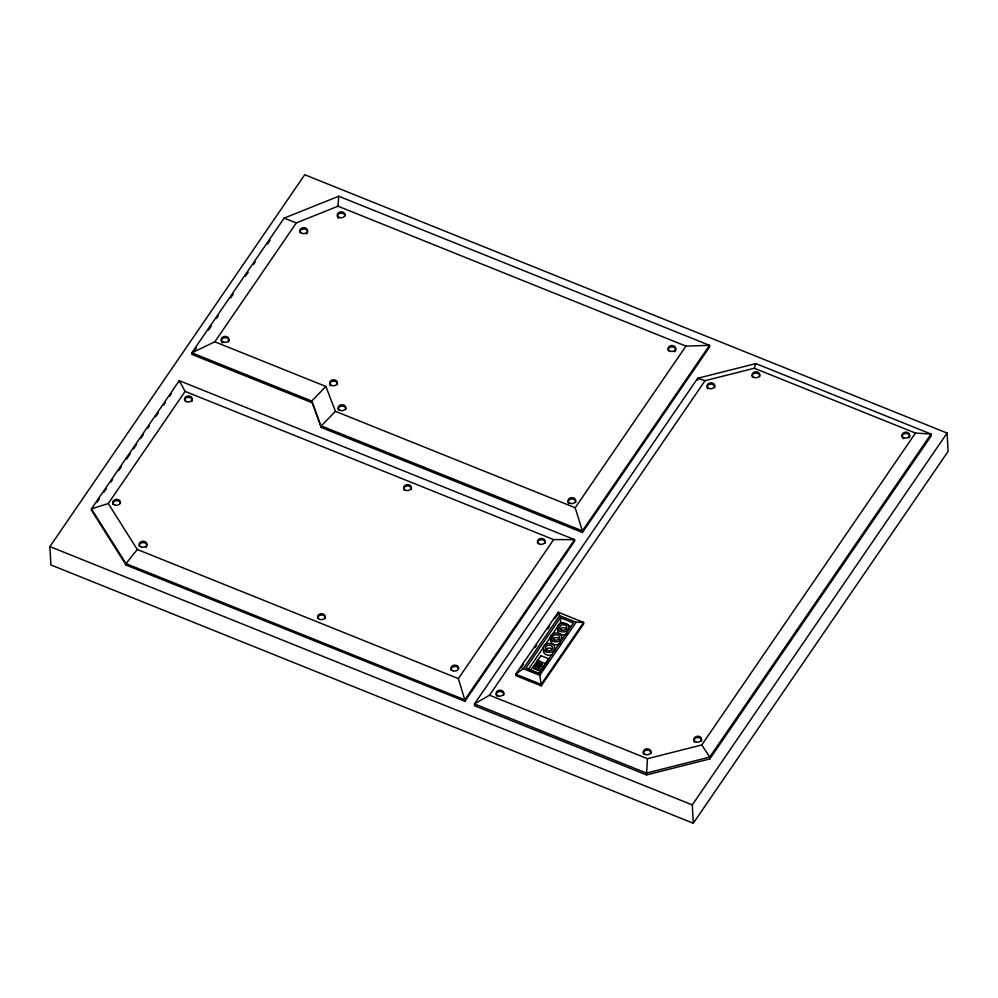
<?xml version="1.0" encoding="UTF-8"?>
<svg xmlns="http://www.w3.org/2000/svg" width="998" height="998" viewBox="0 0 998 998"><rect width="100%" height="100%" fill="white"/><g stroke="black" fill="none" stroke-linecap="round" stroke-linejoin="round"><path stroke-width="1.5" d="M214.832 341.803L296.319 222.903L338.023 206.212L338.734 196.244L709.528 345.345L709.615 346.942L582.458 532.495L321.344 427.493L311.725 401.021L325.897 386.463L214.832 341.803L191.816 352.805L191.903 354.402L311.813 402.618M709.815 758.942L709.715 757.083L931.072 434.068L915.49 433.07L701.756 744.97L647.452 758.692L646.542 774.922L709.815 758.942L931.171 435.914L931.072 434.068L755.823 363.596L697.652 378.292L474.487 703.927L474.586 705.773L646.542 774.922M697.752 380.138L697.652 378.292L705.075 380.675L754.276 368.25L755.823 363.596M49.9 546.592L304.727 174.75L947.102 433.057L948.1 451.408L693.273 823.25L50.898 564.943L49.9 546.592L692.288 804.899L693.273 823.25M338.734 196.244L284.118 218.113L191.816 352.805L311.725 401.021L321.344 427.493M193.662 351.832L196.294 347.99M208.607 330.026L211.239 326.184M216.516 318.487L218.275 315.917M230.575 297.965L233.22 294.111M245.52 276.159L248.165 272.304M253.442 264.607L255.201 262.037M267.501 244.086L270.134 240.231M91.517 510.315L91.429 508.855L179.266 380.675L574.574 539.631L574.661 541.091L464.856 701.307L126.085 565.08L91.517 510.315L93.263 507.745M96.781 502.618L99.413 498.775M103.804 492.363L106.449 488.521M110.84 482.109L112.587 479.551M118.737 470.569L121.382 466.727M126.646 459.043L130.164 453.915M133.67 448.788L136.314 444.933M140.706 438.534L143.338 434.679M147.729 428.279L149.488 425.709M155.638 416.74L158.27 412.898M163.535 405.2L165.294 402.643M169.685 396.231L171.444 393.674M126.085 565.08L125.998 563.62L91.429 508.855L108.271 503.528L185.117 391.403L179.266 380.675L179.353 382.134M325.897 386.463L335.428 411.338L321.256 425.897L582.37 530.886L575.185 507.745L685.95 346.119L709.528 345.345L582.37 530.886L582.458 532.495M108.271 503.528L137.287 549.486L125.998 563.62L464.781 699.848L458.369 678.603L553.628 539.594L574.574 539.631L464.781 699.848L464.856 701.307M701.756 744.97L709.715 757.083L646.442 773.076L474.487 703.927L489.544 695.194L705.075 380.675M520.993 668.024L523.601 664.231M534.866 647.789L536.6 645.257M547.865 628.815L549.599 626.282M554.801 618.698L558.269 613.633L558.194 612.198L583.618 622.415L583.693 623.85L541.215 685.838L515.791 675.609L515.716 674.174L558.194 612.198L559.616 615.641L576.108 622.265L583.618 622.415L541.141 684.403L541.215 685.838M576.108 622.265L539.756 675.322L541.141 684.403L515.716 674.174L523.264 668.685L559.616 615.641M560.414 617.712L525.934 668.011L538.97 673.251L573.438 622.952L560.414 617.712L560.651 622.265L528.765 668.797M538.134 673.563L548.775 658.83L541.028 655.711L530.4 670.456L536.849 673.051M536.986 662.373L538.621 660.002M533.868 667.762L535.327 665.629L539.681 667.388L538.271 670.357L533.905 668.598L533.868 667.762L538.221 669.521L538.271 670.357M536.525 663.907L537.797 662.036L542.176 663.795L540.941 666.502L536.562 664.743L536.525 663.907L540.904 665.666L540.941 666.502M533.905 668.598L535.327 665.629M538.221 669.521L539.681 667.388M540.904 665.666L542.176 663.795M539.843 672.627L547.178 661.924M692.288 804.899L947.102 433.057M284.118 218.113L296.319 222.903M754.276 368.25L915.49 433.07M338.023 206.212L685.95 346.119M335.428 411.338L575.185 507.745M185.117 391.403L553.628 539.594M560.651 622.265L571.081 626.457M537.348 660.314L545.083 663.42M542.226 664.631L537.847 662.872L537.797 662.036M536.462 666.914L539.731 668.223M523.264 668.685L539.756 675.322M137.287 549.486L458.369 678.603M489.544 695.194L647.452 758.692M541.028 655.711L541.066 656.435M192.127 400.909A3.83 2.982 -3.1 0 1 191.778 401.645M184.58 400.46A3.83 2.982 -3.1 0 1 187.811 397.354A3.83 2.982 -3.1 0 1 192.078 399.375M338.609 218.337A3.83 2.982 -3.1 0 1 337.985 217.751M337.574 217.04A3.83 2.982 -3.1 0 1 340.642 213.173A3.83 2.982 -3.1 0 1 345.071 215.955M329.876 383.481A3.83 2.982 -3.1 0 1 334.492 381.174A3.83 2.982 -3.1 0 1 337.324 384.717M330.338 385.739A3.83 2.982 -3.1 0 1 329.764 384.267M221.469 341.603A3.83 2.982 -3.1 0 1 225.536 337.698A3.83 2.982 -3.1 0 1 228.505 342.04M222.504 342.9A3.83 2.982 -3.1 0 1 221.868 342.314M668.261 350.785A3.83 2.982 -3.1 0 1 671.829 346.867A3.83 2.982 -3.1 0 1 675.658 350.473M675.309 351.209A3.83 2.982 -3.1 0 1 674.71 351.845M300.111 232.883A3.83 2.982 -3.1 0 1 304.677 229.029A3.83 2.982 -3.1 0 1 306.573 233.956M693.972 740.691A3.83 2.982 -3.1 0 1 698.201 737.547A3.83 2.982 -3.1 0 1 701.519 741.152M694.533 742.163A3.83 2.982 -3.1 0 1 694.121 741.464M643.51 754.064A3.83 2.982 -3.1 0 1 647.091 750.147A3.83 2.982 -3.1 0 1 650.908 753.752M567.438 633.518A5.751 4.479 -3.1 0 1 559.878 633.992A5.751 4.479 -3.1 0 1 558.481 628.216M568.436 628.091A5.751 4.479 -3.1 0 1 568.997 629.164M560.302 643.436A5.751 4.479 -3.1 0 1 552.742 643.91A5.751 4.479 -3.1 0 1 551.345 638.134M561.3 638.009A5.751 4.479 -3.1 0 1 561.862 639.082M552.031 654.651A5.751 4.479 -3.1 0 1 545.657 654.401A5.751 4.479 -3.1 0 1 543.673 649.698M554.227 648.488A5.751 4.479 -3.1 0 1 554.963 650.721M568.087 502.106A3.83 2.982 -3.1 0 1 572.316 498.975A3.83 2.982 -3.1 0 1 575.634 502.568M568.648 503.578A3.83 2.982 -3.1 0 1 568.236 502.88M404.277 490.542A3.83 2.982 -3.1 0 1 406.947 485.964A3.83 2.982 -3.1 0 1 411.263 489.531M338.359 409.966A3.83 2.982 -3.1 0 1 341.927 406.049A3.83 2.982 -3.1 0 1 345.757 409.654M553.179 639.057A3.543 2.757 -3.1 0 1 556.659 637.547A3.543 2.757 -3.1 0 1 559.691 639.456M560.315 629.139A3.543 2.757 -3.1 0 1 563.795 627.642A3.543 2.757 -3.1 0 1 566.827 629.538M545.769 650.222A3.543 2.757 -3.1 0 1 548.651 648.076A3.543 2.757 -3.1 0 1 552.231 649.286M496.767 696.105A3.83 2.982 -3.1 0 1 499.437 691.539A3.83 2.982 -3.1 0 1 503.765 695.095M537.71 543.661A3.83 2.982 -3.1 0 1 541.29 539.743A3.83 2.982 -3.1 0 1 545.108 543.349M451.171 670.369A3.83 2.982 -3.1 0 1 453.766 666.602A3.83 2.982 -3.1 0 1 458.519 668.51M752.33 377.019A3.83 2.982 -3.1 0 1 755.898 373.102A3.83 2.982 -3.1 0 1 759.728 376.708M707.694 388.733A3.83 2.982 -3.1 0 1 710.364 384.168A3.83 2.982 -3.1 0 1 714.68 387.723M902.229 437.386A3.83 2.982 -3.1 0 1 906.296 433.469A3.83 2.982 -3.1 0 1 909.265 437.81M903.265 438.683A3.83 2.982 -3.1 0 1 902.629 438.085M317.651 618.174A3.83 2.982 -3.1 0 1 321.88 615.03A3.83 2.982 -3.1 0 1 325.211 618.635M139.408 546.467A3.83 2.982 -3.1 0 1 142.976 542.563A3.83 2.982 -3.1 0 1 146.806 546.156M146.444 546.904A3.83 2.982 -3.1 0 1 145.858 547.54M112.974 504.564A3.83 2.982 -3.1 0 1 116.055 500.697A3.83 2.982 -3.1 0 1 120.484 503.479M186.501 401.645A3.83 2.982 -3.1 0 0 192.165 398.813A3.83 2.982 -3.1 0 0 186.327 396.468A3.83 2.982 -3.1 0 0 186.501 401.645M114.758 504.976A3.83 2.982 -3.1 0 0 120.409 502.156A3.83 2.982 -3.1 0 0 114.583 499.811A3.83 2.982 -3.1 0 0 114.758 504.976M301.895 233.307A3.83 2.982 -3.1 0 0 307.546 230.476A3.83 2.982 -3.1 0 0 301.708 228.13A3.83 2.982 -3.1 0 0 301.895 233.307M339.345 217.464A3.83 2.982 -3.1 0 0 345.009 214.632A3.83 2.982 -3.1 0 0 339.17 212.287A3.83 2.982 -3.1 0 0 339.345 217.464M570.02 503.291A3.83 2.982 -3.1 0 0 575.671 500.472A3.83 2.982 -3.1 0 0 569.846 498.127A3.83 2.982 -3.1 0 0 570.02 503.291M670.032 351.196A3.83 2.982 -3.1 0 0 675.696 348.377A3.83 2.982 -3.1 0 0 669.858 346.032A3.83 2.982 -3.1 0 0 670.032 351.196M223.24 342.027A3.83 2.982 -3.1 0 0 228.891 339.208A3.83 2.982 -3.1 0 0 223.065 336.862A3.83 2.982 -3.1 0 0 223.24 342.027M331.698 385.453A3.83 2.982 -3.1 0 0 337.361 382.621A3.83 2.982 -3.1 0 0 331.523 380.275A3.83 2.982 -3.1 0 0 331.698 385.453M340.131 410.378A3.83 2.982 -3.1 0 0 345.782 407.558A3.83 2.982 -3.1 0 0 339.956 405.213A3.83 2.982 -3.1 0 0 340.131 410.378M754.101 377.431A3.83 2.982 -3.1 0 0 759.765 374.612A3.83 2.982 -3.1 0 0 753.927 372.266A3.83 2.982 -3.1 0 0 754.101 377.431M709.067 388.459A3.83 2.982 -3.1 0 0 714.718 385.627A3.83 2.982 -3.1 0 0 708.892 383.282A3.83 2.982 -3.1 0 0 709.067 388.459M904.001 437.798A3.83 2.982 -3.1 0 0 909.652 434.978A3.83 2.982 -3.1 0 0 903.826 432.633A3.83 2.982 -3.1 0 0 904.001 437.798M695.893 741.876A3.83 2.982 -3.1 0 0 701.557 739.056A3.83 2.982 -3.1 0 0 695.718 736.711A3.83 2.982 -3.1 0 0 695.893 741.876M645.294 754.476A3.83 2.982 -3.1 0 0 650.945 751.656A3.83 2.982 -3.1 0 0 645.107 749.311A3.83 2.982 -3.1 0 0 645.294 754.476M498.139 695.818A3.83 2.982 -3.1 0 0 503.79 692.999A3.83 2.982 -3.1 0 0 497.965 690.653A3.83 2.982 -3.1 0 0 498.139 695.818M319.585 619.359A3.83 2.982 -3.1 0 0 325.236 616.539A3.83 2.982 -3.1 0 0 319.41 614.194A3.83 2.982 -3.1 0 0 319.585 619.359M141.18 546.892A3.83 2.982 -3.1 0 0 146.843 544.06A3.83 2.982 -3.1 0 0 141.005 541.714A3.83 2.982 -3.1 0 0 141.18 546.892M405.65 490.255A3.83 2.982 -3.1 0 0 411.301 487.423A3.83 2.982 -3.1 0 0 405.475 485.078A3.83 2.982 -3.1 0 0 405.65 490.255M539.481 544.072A3.83 2.982 -3.1 0 0 545.145 541.253A3.83 2.982 -3.1 0 0 539.307 538.908A3.83 2.982 -3.1 0 0 539.481 544.072M452.955 670.793A3.83 2.982 -3.1 0 0 458.606 667.961A3.83 2.982 -3.1 0 0 452.78 665.616A3.83 2.982 -3.1 0 0 452.955 670.793M547.366 650.384A3.543 2.757 -3.1 0 0 552.593 647.777A3.543 2.757 -3.1 0 0 547.203 645.606A3.543 2.757 -3.1 0 0 547.366 650.384M546.131 651.844A5.751 4.479 -3.1 0 0 554.801 647.852A5.751 4.479 -3.1 0 0 546.243 644.072A5.751 4.479 -3.1 0 0 546.131 651.844M553.204 641.352A5.751 4.479 -3.1 0 0 561.886 637.36A5.751 4.479 -3.1 0 0 553.316 633.58A5.751 4.479 -3.1 0 0 553.204 641.352M554.451 639.893A3.543 2.757 -3.1 0 0 559.678 637.285A3.543 2.757 -3.1 0 0 554.289 635.115A3.543 2.757 -3.1 0 0 554.451 639.893M560.34 631.435A5.751 4.479 -3.1 0 0 569.022 627.443A5.751 4.479 -3.1 0 0 560.452 623.663A5.751 4.479 -3.1 0 0 560.34 631.435M561.587 629.988A3.543 2.757 -3.1 0 0 566.814 627.368A3.543 2.757 -3.1 0 0 561.425 625.197A3.543 2.757 -3.1 0 0 561.587 629.988"/></g></svg>
